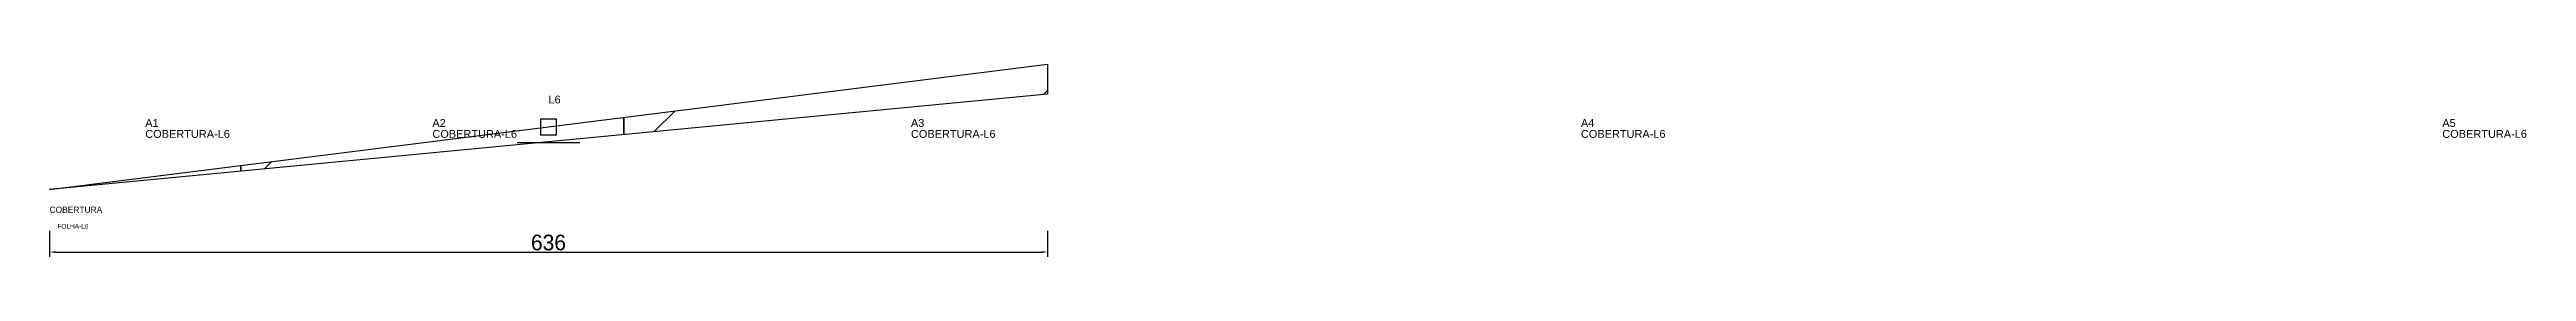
# Model space of a CAD drawing. Header units: metres. Extents: x 222 to 1801, y 78 to 202.
import ezdxf

# ---------------------------------------------------------------- set-up
doc = ezdxf.new("R2010")
doc.units = ezdxf.units.M
for name, color, linetype in [('3', 3, 'CONTINUOUS'), ('AUX00', 7, 'CONTINUOUS'), ('COTA', 241, 'CONTINUOUS'), ('FOLHA', 255, 'CONTINUOUS'), ('Hachura', 251, 'CONTINUOUS'), ('NOMENCLATURA', 7, 'CONTINUOUS'), ('Nível', 160, 'CONTINUOUS'), ('Painéis', 200, 'CONTINUOUS'), ('Pilares', 5, 'CONTINUOUS'), ('SARR_2.2x7', 40, 'CONTINUOUS')]:
    doc.layers.add(name, color=color, linetype=linetype)
doc.styles.add('ARIAL', font='Arial.ttf')
doc.styles.add('STR_STANDARD', font='arial.ttf')
doc.dimstyles.new('EZ DXF', dxfattribs={"dimtxt": 10, "dimasz": 3.5, "dimexe": 3, "dimexo": 1.5, "dimgap": 1, "dimtad": 1, "dimdec": 1, "dimdsep": 46, "dimcen": 2.5, "dimazin": 3, "dimtfac": 1, "dimtmove": 0, "dimatfit": 3})

msp = doc.modelspace()

# ---------------------------------------------------------------- hatches: boundary and pattern name
at = {"layer": 'Hachura'}
h = msp.add_hatch(dxfattribs=at)
h.set_pattern_fill('ANSI31', scale=50)
h.paths.add_polyline_path([(222.2, 121.5), (858.2, 201.5), (858.2, 182.5)])
h = msp.add_hatch(dxfattribs=at)
h.set_pattern_fill('ANSI31', scale=50)
h.paths.add_polyline_path([(222.2, 121.5), (858.2, 201.5), (858.2, 182.5)])

# ---------------------------------------------------------------- linework, layer by layer
at = {"layer": '3'}
for points in [[(588.2, 156.6), (588.2, 167.54)], [(588.2, 156.6), (588.2, 167.54)], [(344.2, 133.2), (344.2, 136.85)], [(344.2, 133.2), (344.2, 136.85)]]:
    msp.add_lwpolyline(points, close=True, dxfattribs=at)
at = {"layer": 'Painéis', "color": 200}
for p, q in [((222.2, 121.5), (858.2, 201.5)), ((222.2, 121.5), (858.2, 201.5)), ((858.2, 201.5), (858.2, 182.5)), ((858.2, 201.5), (858.2, 182.5)), ((858.2, 182.5), (222.2, 121.5)), ((858.2, 182.5), (222.2, 121.5))]:
    msp.add_line(p, q, dxfattribs=at)
at = {"layer": 'Pilares'}
msp.add_lwpolyline([(535.2, 156.5), (545.2, 156.5), (545.2, 166.5), (535.2, 166.5)], close=True, dxfattribs=at)
msp.add_lwpolyline([(535.2, 156.5), (545.2, 156.5), (545.2, 166.5), (535.2, 166.5)], close=True, dxfattribs=at)
at = {"layer": 'SARR_2.2x7'}
msp.add_line((520.2, 151.5), (560.2, 151.5), dxfattribs=at)
msp.add_line((520.2, 151.5), (560.2, 151.5), dxfattribs=at)

# ---------------------------------------------------------------- texts
at = {"layer": '3', "style": 'STR_STANDARD'}
for s, p in [('A1', (283.2, 161.5)), ('A1', (283.2, 161.5)), ('A2', (466.2, 161.5)), ('A2', (466.2, 161.5)), ('A3', (771.2, 161.5)), ('A3', (771.2, 161.5)), ('A4', (1198.2, 161.5)), ('A4', (1198.2, 161.5)), ('A5', (1747.2, 161.5)), ('A5', (1747.2, 161.5))]:
    msp.add_text(s, height=5, dxfattribs=at).set_placement(p)
at = {"layer": 'AUX00', "style": 'STR_STANDARD'}
for p in [(283.2, 154.5), (283.2, 154.5), (466.2, 154.5), (466.2, 154.5), (771.2, 154.5), (771.2, 154.5), (1198.2, 154.5), (1198.2, 154.5), (1747.2, 154.5), (1747.2, 154.5)]:
    msp.add_text('COBERTURA-L6', height=5, dxfattribs=at).set_placement(p)
at = {"layer": 'FOLHA'}
msp.add_text('FOLHA-L6', height=3, dxfattribs=at).set_placement((227.2, 96.5))
msp.add_text('FOLHA-L6', height=3, dxfattribs=at).set_placement((227.2, 96.5))
at = {"layer": 'NOMENCLATURA', "insert": (540.2, 181.5), "char_height": 5, "attachment_point": 1, "style": 'ARIAL'}
msp.add_mtext('L6', dxfattribs=at)
msp.add_mtext('L6', dxfattribs=at)
at = {"layer": 'Nível'}
msp.add_text('COBERTURA', height=4, dxfattribs=at).set_placement((222.2, 106.5))
msp.add_text('COBERTURA', height=4, dxfattribs=at).set_placement((222.2, 106.5))

# ---------------------------------------------------------------- dimensions: what is measured, and where the dimension line sits
at = {"layer": 'COTA'}
msp.add_linear_dim(base=(222.2, 81.5), p1=(222.2, 96.5), p2=(858.2, 96.5), dimstyle='EZ DXF', dxfattribs=at).render()
msp.add_linear_dim(base=(222.2, 81.5), p1=(222.2, 96.5), p2=(858.2, 96.5), dimstyle='EZ DXF', dxfattribs=at).render()

doc.saveas('drawing.dxf')
